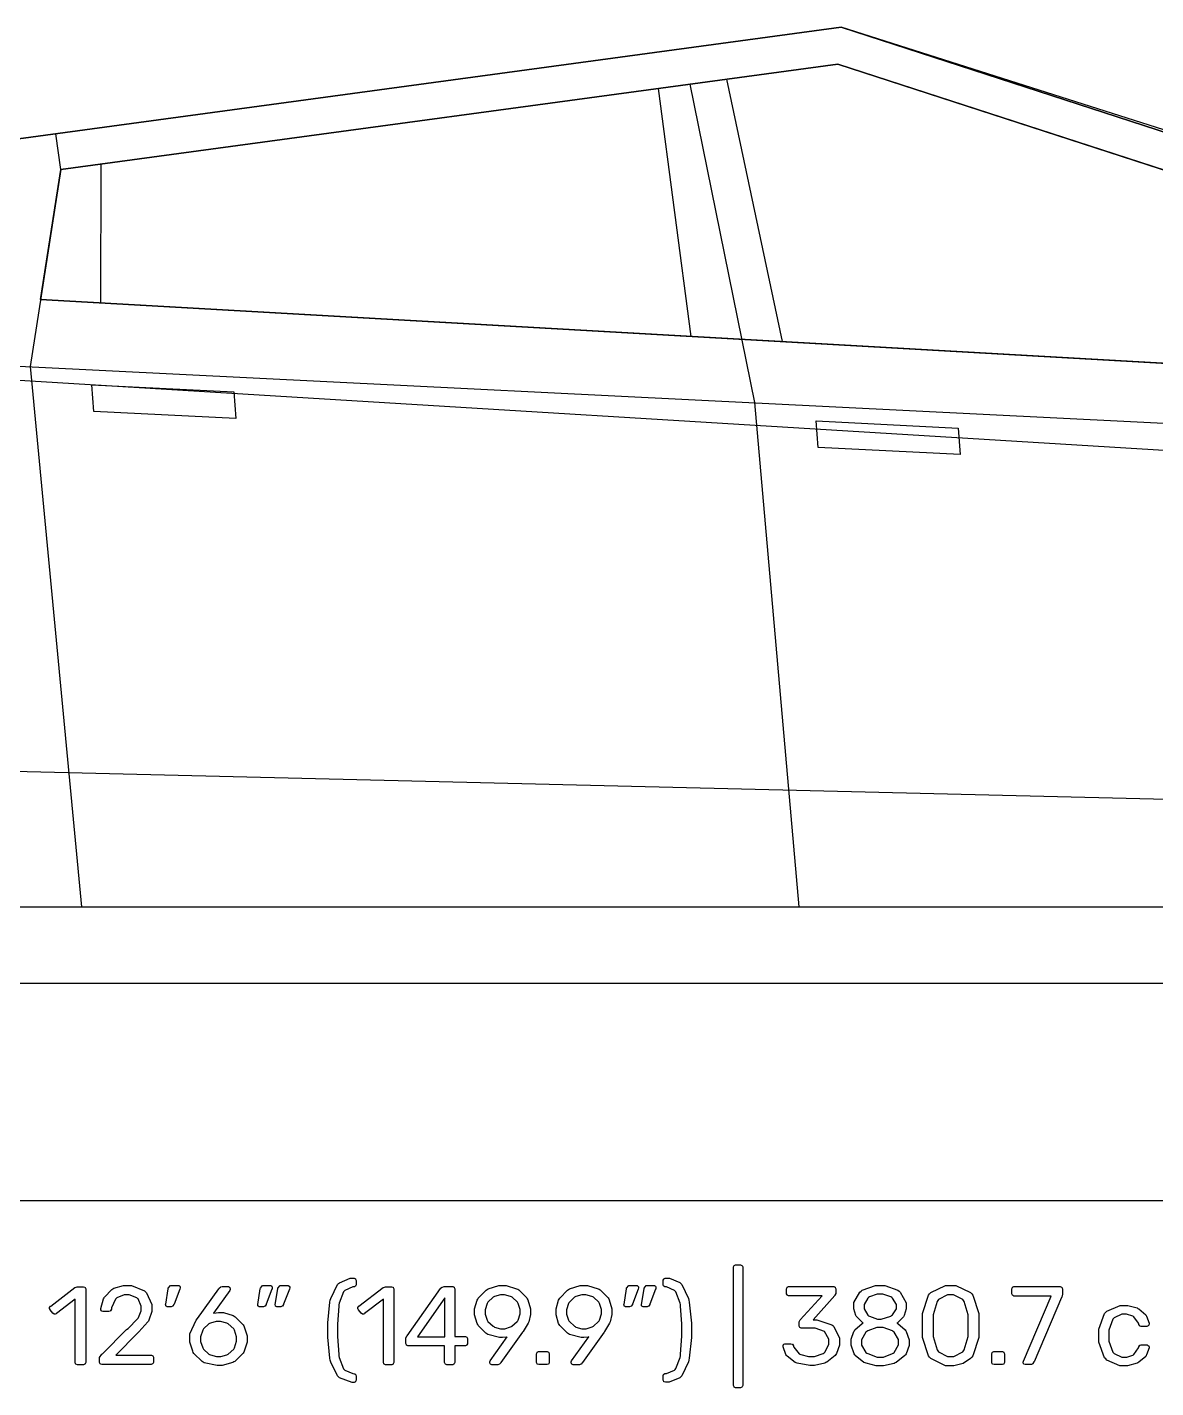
# Model space of a CAD drawing. Header units: millimetres. Extents: x 1207 to 16421, y -1609 to 10563.
# Drawn here: x 10348.3 to 10761, y 3162.3 to 3659.9 of the extents above; entities that cross this region are included whole.
import ezdxf

# ---------------------------------------------------------------- set-up
doc = ezdxf.new("R2010")
doc.units = ezdxf.units.MM
doc.layers.add('blueprint import', color=6, linetype='Continuous')
doc.layers.add('simplify body', color=3, linetype='Continuous')

msp = doc.modelspace()

# ---------------------------------------------------------------- linework, layer by layer
at = {"layer": 'blueprint import'}
for points in [[(10011.633, 3401.163), (9921.655, 3409.33), (9896.898, 3558.284), (10645.901, 3659.891), (11150.959, 3495.889)], [(11219.692, 3477.309), (11150.959, 3495.889), (11150.959, 3495.889), (10645.901, 3659.891), (9896.898, 3558.284)], [(10857.566, 3531.724), (11027.41, 3522.109), (10644.672, 3646.388), (10360.515, 3607.832)], [(10578.993, 3637.468), (10590.893, 3546.843)], [(10590.576, 3639.034), (10614.202, 3522.604), (10630.441, 3338.193)], [(10604.046, 3640.863), (10624.36, 3544.934)], [(10360.515, 3607.832), (10358.75, 3620.936)], [(10360.515, 3607.832), (10349.334, 3535.777)], [(10375.221, 3609.826), (10375.035, 3559.073)], [(9896.898, 3558.284), (11150.959, 3495.889)], [(10353.142, 3560.322), (10857.566, 3531.724)], [(10349.334, 3535.777), (10368.139, 3338.193)], [(10307.916, 3388.744), (10865.671, 3375.192)], [(10279.883, 3338.193), (10893.693, 3338.193)], [(10279.883, 3310.253), (10893.693, 3310.253)], [(10279.883, 3310.253), (10893.693, 3310.253)], [(9911.651, 3230.846), (11213.261, 3230.846)]]:
    msp.add_lwpolyline(points, dxfattribs=at)
for points in [[(10371.901, 3529.072), (10423.818, 3526.492), (10424.561, 3516.77), (10372.643, 3519.351), (10371.901, 3529.072)], [(10636.755, 3515.91), (10688.673, 3513.308), (10689.426, 3503.585), (10637.496, 3506.152), (10636.755, 3515.91)], [(10606.778, 3162.608), (10606.731, 3162.654), (10606.531, 3163.141), (10606.531, 3163.29), (10606.531, 3206.362), (10606.531, 3206.535), (10606.731, 3207.007), (10606.778, 3207.044), (10606.815, 3207.091), (10607.274, 3207.315), (10607.439, 3207.315), (10608.948, 3207.315), (10609.111, 3207.315), (10609.585, 3207.091), (10609.63, 3207.044), (10609.665, 3207.007), (10609.902, 3206.525), (10609.902, 3206.362), (10609.902, 3163.29), (10609.902, 3163.127), (10609.665, 3162.654), (10609.63, 3162.608), (10609.585, 3162.574), (10609.098, 3162.337), (10608.948, 3162.337), (10607.439, 3162.337), (10607.274, 3162.337), (10606.815, 3162.574), (10606.778, 3162.608)], [(10366.03, 3171.068), (10365.986, 3171.116), (10365.782, 3171.598), (10365.782, 3171.752), (10365.782, 3194.718), (10358.952, 3189.462), (10358.902, 3189.425), (10358.478, 3189.214), (10358.348, 3189.214), (10358.172, 3189.214), (10357.69, 3189.568), (10357.642, 3189.627), (10356.664, 3190.889), (10356.628, 3190.935), (10356.462, 3191.323), (10356.462, 3191.454), (10356.462, 3191.643), (10356.806, 3192.138), (10356.875, 3192.183), (10365.713, 3199.008), (10365.782, 3199.055), (10366.525, 3199.303), (10366.786, 3199.303), (10368.706, 3199.303), (10368.873, 3199.303), (10369.331, 3199.079), (10369.379, 3199.031), (10369.425, 3198.995), (10369.659, 3198.523), (10369.659, 3198.358), (10369.659, 3171.728), (10369.659, 3171.561), (10369.425, 3171.092), (10369.379, 3171.046), (10369.331, 3171.009), (10368.86, 3170.775), (10368.706, 3170.775), (10366.716, 3170.775), (10366.631, 3170.788), (10366.067, 3171.033), (10366.03, 3171.068)], [(10375.024, 3171.068), (10374.974, 3171.116), (10374.752, 3171.598), (10374.752, 3171.752), (10374.752, 3172.977), (10374.752, 3173.427), (10375.586, 3174.615), (10375.764, 3174.756), (10384.637, 3183.607), (10385.132, 3184.041), (10388.598, 3187.52), (10388.796, 3187.787), (10388.987, 3188.059), (10389.927, 3190.463), (10389.927, 3191.254), (10389.927, 3192.207), (10388.809, 3194.814), (10388.598, 3195.037), (10388.361, 3195.261), (10385.592, 3196.39), (10384.674, 3196.39), (10383.707, 3196.39), (10381.044, 3195.2), (10380.808, 3194.963), (10380.562, 3194.729), (10379.111, 3191.547), (10379.066, 3191.137), (10379.053, 3191.065), (10378.709, 3190.487), (10378.664, 3190.439), (10378.603, 3190.394), (10378.145, 3190.192), (10378.004, 3190.192), (10376.058, 3190.192), (10375.908, 3190.192), (10375.482, 3190.407), (10375.445, 3190.439), (10375.399, 3190.487), (10375.197, 3190.876), (10375.197, 3191.006), (10375.211, 3191.371), (10376.166, 3194.859), (10376.353, 3195.192), (10376.531, 3195.533), (10379.194, 3198.276), (10379.548, 3198.489), (10379.889, 3198.71), (10383.472, 3199.785), (10384.674, 3199.785), (10386.381, 3199.785), (10391.139, 3197.807), (10391.53, 3197.405), (10391.906, 3197.016), (10393.841, 3192.787), (10393.841, 3191.371), (10393.841, 3190.216), (10392.79, 3187.095), (10392.592, 3186.754), (10392.38, 3186.41), (10389.137, 3182.792), (10388.702, 3182.403), (10380.679, 3174.263), (10393.5, 3174.263), (10393.674, 3174.263), (10394.156, 3174.063), (10394.206, 3174.015), (10394.241, 3173.978), (10394.452, 3173.483), (10394.452, 3173.309), (10394.452, 3171.776), (10394.452, 3171.611), (10394.217, 3171.14), (10394.18, 3171.092), (10394.137, 3171.059), (10393.652, 3170.82), (10393.5, 3170.82), (10375.671, 3170.82), (10375.506, 3170.82), (10375.056, 3171.033), (10375.024, 3171.068)], [(10399.026, 3192.22), (10398.989, 3192.268), (10398.895, 3192.798), (10398.908, 3192.857), (10399.812, 3198.56), (10399.838, 3198.76), (10400.663, 3199.737), (10400.943, 3199.737), (10403.55, 3199.737), (10403.667, 3199.737), (10403.984, 3199.574), (10404.021, 3199.538), (10404.045, 3199.501), (10404.199, 3199.149), (10404.199, 3199.031), (10404.199, 3198.877), (10404.101, 3198.43), (10404.091, 3198.382), (10401.958, 3192.881), (10401.925, 3192.807), (10401.547, 3192.255), (10401.51, 3192.207), (10401.463, 3192.175), (10400.943, 3191.973), (10400.781, 3191.973), (10399.521, 3191.973), (10399.46, 3191.984), (10399.05, 3192.183), (10399.026, 3192.22)], [(10412.646, 3171.728), (10412.248, 3171.952), (10409.218, 3174.934), (10409.016, 3175.299), (10408.806, 3175.677), (10407.781, 3179.069), (10407.781, 3180.19), (10407.781, 3182.062), (10410.115, 3187.021), (10410.585, 3187.683), (10418.362, 3198.512), (10418.362, 3198.523), (10418.549, 3198.771), (10418.586, 3198.808), (10418.61, 3198.853), (10419.009, 3199.173), (10419.068, 3199.197), (10419.103, 3199.218), (10419.563, 3199.327), (10419.715, 3199.327), (10421.707, 3199.327), (10421.848, 3199.327), (10422.25, 3199.101), (10422.298, 3199.055), (10422.332, 3199.018), (10422.534, 3198.584), (10422.534, 3198.43), (10422.534, 3198.302), (10422.356, 3197.956), (10422.319, 3197.9), (10416.371, 3189.603), (10416.546, 3189.653), (10418.171, 3189.851), (10418.727, 3189.851), (10420.037, 3189.851), (10423.581, 3188.756), (10423.957, 3188.541), (10424.335, 3188.33), (10427.245, 3185.396), (10427.46, 3185.031), (10427.658, 3184.677), (10428.709, 3181.356), (10428.709, 3180.234), (10428.709, 3179.022), (10427.658, 3175.746), (10427.46, 3175.368), (10427.245, 3174.993), (10424.252, 3172), (10423.864, 3171.776), (10423.462, 3171.552), (10419.574, 3170.443), (10418.28, 3170.443), (10417.726, 3170.443), (10413.034, 3171.518), (10412.646, 3171.728)], [(10432.69, 3192.22), (10432.653, 3192.268), (10432.573, 3192.774), (10432.597, 3192.833), (10433.503, 3198.536), (10433.527, 3198.736), (10434.352, 3199.716), (10434.632, 3199.716), (10437.238, 3199.716), (10437.358, 3199.716), (10437.673, 3199.551), (10437.71, 3199.514), (10437.734, 3199.477), (10437.888, 3199.125), (10437.888, 3199.008), (10437.888, 3198.853), (10437.792, 3198.406), (10437.779, 3198.358), (10435.646, 3192.857), (10435.614, 3192.787), (10435.236, 3192.231), (10435.201, 3192.183), (10435.151, 3192.151), (10434.632, 3191.949), (10434.469, 3191.949), (10433.209, 3191.949), (10433.138, 3191.96), (10432.714, 3192.183), (10432.69, 3192.22)], [(10439.065, 3192.22), (10439.028, 3192.268), (10438.948, 3192.774), (10438.972, 3192.833), (10439.879, 3198.536), (10439.903, 3198.736), (10440.726, 3199.716), (10441.011, 3199.716), (10443.613, 3199.716), (10443.73, 3199.716), (10444.052, 3199.551), (10444.084, 3199.514), (10444.108, 3199.477), (10444.273, 3199.125), (10444.273, 3199.008), (10444.273, 3198.853), (10444.169, 3198.406), (10444.156, 3198.358), (10442.036, 3192.857), (10441.999, 3192.787), (10441.61, 3192.231), (10441.574, 3192.183), (10441.528, 3192.151), (10441.022, 3191.949), (10440.857, 3191.949), (10439.584, 3191.949), (10439.525, 3191.96), (10439.1, 3192.183), (10439.065, 3192.22)], [(10462.079, 3166.32), (10461.725, 3166.65), (10459.264, 3171.763), (10459.11, 3172.445), (10458.955, 3173.142), (10458.202, 3180.85), (10458.202, 3183.405), (10458.202, 3186.141), (10458.955, 3193.645), (10459.11, 3194.327), (10459.251, 3195.024), (10461.725, 3200.113), (10462.079, 3200.432), (10462.417, 3200.763), (10466.331, 3202.4), (10467.641, 3202.4), (10467.806, 3202.4), (10468.277, 3202.176), (10468.323, 3202.129), (10468.358, 3202.096), (10468.594, 3201.623), (10468.594, 3201.46), (10468.594, 3200.126), (10468.594, 3199.972), (10468.382, 3199.538), (10468.347, 3199.49), (10468.301, 3199.444), (10467.912, 3199.218), (10467.782, 3199.218), (10467.393, 3199.218), (10464.363, 3197.911), (10464.153, 3197.652), (10463.927, 3197.405), (10462.374, 3193.293), (10462.281, 3192.726), (10462.172, 3192.162), (10461.714, 3185.585), (10461.714, 3183.381), (10461.714, 3181.037), (10462.172, 3174.558), (10462.281, 3173.991), (10462.374, 3173.427), (10463.927, 3169.311), (10464.153, 3169.052), (10464.363, 3168.805), (10467.393, 3167.51), (10467.782, 3167.5), (10467.923, 3167.5), (10468.301, 3167.276), (10468.347, 3167.228), (10468.382, 3167.191), (10468.594, 3166.744), (10468.594, 3166.592), (10468.594, 3165.26), (10468.594, 3165.095), (10468.358, 3164.624), (10468.323, 3164.576), (10468.277, 3164.539), (10467.795, 3164.305), (10467.641, 3164.305), (10467.052, 3164.316), (10462.417, 3166.003), (10462.079, 3166.32)], [(10478.75, 3171.068), (10478.705, 3171.116), (10478.503, 3171.598), (10478.503, 3171.752), (10478.503, 3194.718), (10471.67, 3189.462), (10471.622, 3189.425), (10471.201, 3189.214), (10471.057, 3189.214), (10470.879, 3189.214), (10470.41, 3189.568), (10470.349, 3189.627), (10469.383, 3190.889), (10469.348, 3190.935), (10469.185, 3191.323), (10469.185, 3191.454), (10469.185, 3191.643), (10469.513, 3192.138), (10469.583, 3192.183), (10478.433, 3199.008), (10478.503, 3199.055), (10479.248, 3199.303), (10479.495, 3199.303), (10481.413, 3199.303), (10481.58, 3199.303), (10482.049, 3199.079), (10482.099, 3199.031), (10482.134, 3198.995), (10482.371, 3198.523), (10482.371, 3198.358), (10482.371, 3171.728), (10482.371, 3171.561), (10482.134, 3171.092), (10482.099, 3171.046), (10482.049, 3171.009), (10481.567, 3170.775), (10481.413, 3170.775), (10479.424, 3170.775), (10479.341, 3170.788), (10478.787, 3171.033), (10478.75, 3171.068)], [(10501.162, 3171.068), (10501.119, 3171.116), (10500.891, 3171.598), (10500.891, 3171.752), (10500.891, 3177.703), (10487.662, 3177.703), (10487.484, 3177.703), (10487.025, 3177.94), (10486.988, 3177.973), (10486.941, 3178.02), (10486.717, 3178.492), (10486.717, 3178.646), (10486.717, 3180.166), (10486.717, 3180.472), (10487.082, 3181.285), (10487.166, 3181.389), (10499.431, 3198.654), (10499.455, 3198.71), (10499.963, 3199.125), (10500.033, 3199.149), (10500.105, 3199.184), (10500.728, 3199.327), (10500.941, 3199.327), (10503.71, 3199.327), (10503.875, 3199.327), (10504.357, 3199.125), (10504.403, 3199.079), (10504.44, 3199.042), (10504.65, 3198.547), (10504.65, 3198.382), (10504.65, 3181.117), (10508.364, 3181.117), (10508.529, 3181.117), (10509.001, 3180.896), (10509.046, 3180.85), (10509.081, 3180.803), (10509.318, 3180.331), (10509.318, 3180.166), (10509.318, 3178.633), (10509.318, 3178.47), (10509.081, 3177.996), (10509.046, 3177.951), (10509.001, 3177.914), (10508.516, 3177.679), (10508.364, 3177.679), (10504.65, 3177.679), (10504.65, 3171.728), (10504.65, 3171.561), (10504.416, 3171.092), (10504.381, 3171.046), (10504.333, 3171.009), (10503.862, 3170.775), (10503.71, 3170.775), (10501.825, 3170.775), (10501.751, 3170.788), (10501.212, 3171.033), (10501.162, 3171.068)], [(10517.612, 3171.068), (10517.567, 3171.116), (10517.389, 3171.561), (10517.389, 3171.704), (10517.389, 3171.833), (10517.519, 3172.189), (10517.556, 3172.223), (10523.811, 3180.931), (10523.646, 3180.896), (10522.056, 3180.683), (10521.524, 3180.683), (10521.031, 3180.696), (10516.765, 3181.828), (10516.4, 3182.038), (10516.023, 3182.262), (10513.216, 3185.149), (10513.03, 3185.505), (10512.828, 3185.87), (10511.874, 3189.049), (10511.874, 3190.098), (10511.874, 3191.267), (10512.828, 3194.377), (10513.03, 3194.742), (10513.216, 3195.107), (10516.092, 3198.087), (10516.481, 3198.313), (10516.859, 3198.547), (10520.747, 3199.692), (10522.056, 3199.692), (10523.446, 3199.692), (10527.241, 3198.584), (10527.64, 3198.358), (10528.016, 3198.134), (10530.939, 3195.192), (10531.141, 3194.822), (10531.341, 3194.47), (10532.319, 3191.254), (10532.319, 3190.168), (10532.319, 3189.18), (10531.66, 3186.506), (10531.53, 3186.211), (10531.402, 3185.926), (10529.645, 3182.959), (10529.432, 3182.651), (10521.524, 3171.574), (10521.481, 3171.518), (10521.018, 3171.022), (10520.981, 3170.985), (10520.938, 3170.949), (10520.406, 3170.751), (10520.24, 3170.751), (10518.203, 3170.751), (10518.142, 3170.775), (10517.649, 3171.033), (10517.612, 3171.068)], [(10547.389, 3171.068), (10547.344, 3171.116), (10547.166, 3171.561), (10547.166, 3171.704), (10547.166, 3171.833), (10547.283, 3172.189), (10547.32, 3172.223), (10553.588, 3180.931), (10553.423, 3180.896), (10551.833, 3180.683), (10551.301, 3180.683), (10550.806, 3180.696), (10546.529, 3181.828), (10546.164, 3182.038), (10545.8, 3182.262), (10542.983, 3185.149), (10542.794, 3185.505), (10542.596, 3185.87), (10541.64, 3189.049), (10541.64, 3190.098), (10541.64, 3191.267), (10542.596, 3194.377), (10542.794, 3194.742), (10542.983, 3195.107), (10545.869, 3198.087), (10546.258, 3198.313), (10546.636, 3198.547), (10550.524, 3199.692), (10551.82, 3199.692), (10553.21, 3199.692), (10557.018, 3198.584), (10557.419, 3198.358), (10557.795, 3198.134), (10560.716, 3195.192), (10560.918, 3194.822), (10561.105, 3194.47), (10562.096, 3191.254), (10562.096, 3190.168), (10562.096, 3189.18), (10561.437, 3186.506), (10561.307, 3186.211), (10561.177, 3185.926), (10559.409, 3182.959), (10559.196, 3182.651), (10551.301, 3171.574), (10551.255, 3171.518), (10550.795, 3171.022), (10550.76, 3170.985), (10550.712, 3170.949), (10550.183, 3170.751), (10550.015, 3170.751), (10547.98, 3170.751), (10547.909, 3170.775), (10547.424, 3171.033), (10547.389, 3171.068)], [(10566.62, 3192.22), (10566.587, 3192.268), (10566.502, 3192.774), (10566.526, 3192.833), (10567.434, 3198.536), (10567.458, 3198.736), (10568.281, 3199.716), (10568.566, 3199.716), (10571.168, 3199.716), (10571.287, 3199.716), (10571.606, 3199.551), (10571.639, 3199.514), (10571.663, 3199.477), (10571.828, 3199.125), (10571.828, 3199.008), (10571.828, 3198.853), (10571.724, 3198.406), (10571.711, 3198.358), (10569.591, 3192.857), (10569.554, 3192.787), (10569.165, 3192.231), (10569.128, 3192.183), (10569.085, 3192.151), (10568.577, 3191.949), (10568.411, 3191.949), (10567.139, 3191.949), (10567.08, 3191.96), (10566.644, 3192.183), (10566.62, 3192.22)], [(10572.996, 3192.22), (10572.959, 3192.268), (10572.888, 3192.774), (10572.912, 3192.833), (10573.82, 3198.536), (10573.843, 3198.736), (10574.667, 3199.716), (10574.951, 3199.716), (10577.542, 3199.716), (10577.664, 3199.716), (10577.992, 3199.551), (10578.029, 3199.514), (10578.048, 3199.477), (10578.202, 3199.125), (10578.202, 3199.008), (10578.202, 3198.853), (10578.098, 3198.406), (10578.085, 3198.358), (10575.965, 3192.857), (10575.928, 3192.787), (10575.551, 3192.231), (10575.518, 3192.183), (10575.47, 3192.151), (10574.951, 3191.949), (10574.786, 3191.949), (10573.524, 3191.949), (10573.468, 3191.96), (10573.029, 3192.183), (10572.996, 3192.22)], [(10581.078, 3164.6), (10581.032, 3164.648), (10580.807, 3165.13), (10580.807, 3165.282), (10580.807, 3166.616), (10580.807, 3166.781), (10581.009, 3167.204), (10581.056, 3167.252), (10581.089, 3167.298), (10581.48, 3167.523), (10581.621, 3167.523), (10581.997, 3167.534), (10584.99, 3168.829), (10585.213, 3169.076), (10585.428, 3169.335), (10587.018, 3173.472), (10587.123, 3174.039), (10587.216, 3174.615), (10587.689, 3181.215), (10587.689, 3183.405), (10587.689, 3185.752), (10587.216, 3192.183), (10587.123, 3192.75), (10587.018, 3193.315), (10585.428, 3197.429), (10585.213, 3197.676), (10584.99, 3197.937), (10581.997, 3199.242), (10581.621, 3199.242), (10581.48, 3199.242), (10581.089, 3199.466), (10581.056, 3199.514), (10581.009, 3199.561), (10580.807, 3199.996), (10580.807, 3200.137), (10580.807, 3201.479), (10580.807, 3201.657), (10581.032, 3202.116), (10581.078, 3202.153), (10581.115, 3202.2), (10581.56, 3202.424), (10581.714, 3202.424), (10583.105, 3202.424), (10586.923, 3200.786), (10587.277, 3200.458), (10587.618, 3200.137), (10590.094, 3195.048), (10590.246, 3194.353), (10590.387, 3193.671), (10591.141, 3186), (10591.141, 3183.428), (10591.141, 3180.696), (10590.387, 3173.166), (10590.246, 3172.471), (10590.094, 3171.789), (10587.618, 3166.672), (10587.277, 3166.344), (10586.923, 3166.027), (10583.011, 3164.376), (10581.714, 3164.376), (10581.645, 3164.365), (10581.115, 3164.563), (10581.078, 3164.6)], [(10629.473, 3171.457), (10629.084, 3171.635), (10626.139, 3173.885), (10625.937, 3174.167), (10625.726, 3174.452), (10624.666, 3177.338), (10624.655, 3177.632), (10624.655, 3177.786), (10624.853, 3178.185), (10624.903, 3178.222), (10624.936, 3178.268), (10625.361, 3178.446), (10625.516, 3178.446), (10627.34, 3178.446), (10627.518, 3178.446), (10628.024, 3178.305), (10628.07, 3178.268), (10628.107, 3178.244), (10628.482, 3177.632), (10628.519, 3177.538), (10628.6, 3177.197), (10630.522, 3174.756), (10630.83, 3174.602), (10631.123, 3174.461), (10634.021, 3173.744), (10634.987, 3173.744), (10636.154, 3173.744), (10639.362, 3174.923), (10639.653, 3175.145), (10639.937, 3175.381), (10641.375, 3178.211), (10641.375, 3179.152), (10641.375, 3180.084), (10639.855, 3182.875), (10636.438, 3184.126), (10635.307, 3184.126), (10631.488, 3184.126), (10631.312, 3184.126), (10630.839, 3184.362), (10630.806, 3184.395), (10630.756, 3184.443), (10630.535, 3184.925), (10630.535, 3185.079), (10630.535, 3186.141), (10630.535, 3186.41), (10630.9, 3187.132), (10630.98, 3187.199), (10638.923, 3196.002), (10626.869, 3196.002), (10626.691, 3196.002), (10626.232, 3196.212), (10626.185, 3196.249), (10626.139, 3196.297), (10625.915, 3196.755), (10625.915, 3196.91), (10625.915, 3198.382), (10625.915, 3198.573), (10626.139, 3199.066), (10626.185, 3199.101), (10626.232, 3199.149), (10626.704, 3199.372), (10626.869, 3199.372), (10643.002, 3199.372), (10643.178, 3199.372), (10643.671, 3199.149), (10643.721, 3199.101), (10643.768, 3199.066), (10643.99, 3198.56), (10643.99, 3198.382), (10643.99, 3197.04), (10643.99, 3196.816), (10643.651, 3196.201), (10643.59, 3196.119), (10635.648, 3187.199), (10636.308, 3187.199), (10636.99, 3187.188), (10642.47, 3185.396), (10642.884, 3185.055), (10643.282, 3184.727), (10645.308, 3180.518), (10645.308, 3179.104), (10645.308, 3177.951), (10644.203, 3174.817), (10643.99, 3174.484), (10643.768, 3174.167), (10640.691, 3171.704), (10640.302, 3171.528), (10639.9, 3171.35), (10636.191, 3170.479), (10634.966, 3170.479), (10634.433, 3170.466), (10629.849, 3171.281), (10629.473, 3171.457)], [(10654.654, 3171.457), (10654.241, 3171.635), (10651.094, 3174.12), (10650.873, 3174.439), (10650.636, 3174.769), (10649.541, 3177.951), (10649.541, 3179.011), (10649.541, 3180.071), (10650.543, 3182.922), (10650.742, 3183.218), (10650.931, 3183.522), (10653.629, 3185.846), (10653.97, 3186), (10653.701, 3186.163), (10651.589, 3188.226), (10651.44, 3188.474), (10651.285, 3188.732), (10650.532, 3191.243), (10650.532, 3192.066), (10650.532, 3193.469), (10652.734, 3197.324), (10653.181, 3197.652), (10653.616, 3198.004), (10658.507, 3199.716), (10660.145, 3199.716), (10661.876, 3199.716), (10666.652, 3198.017), (10667.097, 3197.676), (10667.531, 3197.344), (10669.714, 3193.387), (10669.714, 3192.066), (10669.714, 3191.182), (10668.971, 3188.756), (10668.817, 3188.498), (10668.663, 3188.237), (10666.58, 3186.15), (10666.319, 3185.987), (10666.66, 3185.822), (10669.36, 3183.502), (10669.56, 3183.194), (10669.749, 3182.898), (10670.763, 3179.929), (10670.763, 3178.941), (10670.763, 3177.81), (10669.645, 3174.732), (10669.43, 3174.404), (10669.195, 3174.085), (10666.048, 3171.611), (10665.646, 3171.435), (10665.249, 3171.257), (10661.394, 3170.397), (10660.121, 3170.397), (10658.755, 3170.397), (10655.056, 3171.281), (10654.654, 3171.457)], [(10678.267, 3173.496), (10677.868, 3174.015), (10675.711, 3180.72), (10675.689, 3181.543), (10675.652, 3185.055), (10675.689, 3188.671), (10675.711, 3189.499), (10677.855, 3196.18), (10678.267, 3196.688), (10678.682, 3197.203), (10684.123, 3199.761), (10685.938, 3199.761), (10687.861, 3199.761), (10693.245, 3197.203), (10693.66, 3196.688), (10694.068, 3196.18), (10696.214, 3189.499), (10696.238, 3188.671), (10696.238, 3188.485), (10696.285, 3185.915), (10696.285, 3185.055), (10696.285, 3184.184), (10696.238, 3181.734), (10696.238, 3181.543), (10696.201, 3180.72), (10694.057, 3174.015), (10693.66, 3173.496), (10693.258, 3172.988), (10690.523, 3171.185), (10687.083, 3170.421), (10685.938, 3170.421), (10684.018, 3170.421), (10678.669, 3172.988), (10678.267, 3173.496)], [(10712.688, 3171.068), (10712.642, 3171.116), (10712.451, 3171.561), (10712.451, 3171.704), (10712.544, 3172.069), (10722.726, 3195.897), (10709.293, 3195.897), (10709.119, 3195.897), (10708.646, 3196.119), (10708.611, 3196.169), (10708.563, 3196.212), (10708.34, 3196.688), (10708.34, 3196.838), (10708.34, 3198.358), (10708.34, 3198.547), (10708.539, 3199.042), (10708.587, 3199.079), (10708.624, 3199.125), (10709.119, 3199.346), (10709.293, 3199.346), (10725.897, 3199.346), (10726.062, 3199.346), (10726.545, 3199.125), (10726.592, 3199.079), (10726.627, 3199.042), (10726.84, 3198.536), (10726.84, 3198.358), (10726.84, 3196.979), (10726.84, 3196.59), (10726.582, 3195.533), (10726.534, 3195.389), (10716.458, 3171.859), (10716.423, 3171.789), (10716.048, 3171.185), (10716.011, 3171.14), (10715.963, 3171.103), (10715.468, 3170.844), (10715.303, 3170.844), (10713.265, 3170.844), (10713.194, 3170.844), (10712.723, 3171.033), (10712.688, 3171.068)], [(10490.969, 3181.024), (10500.941, 3181.024), (10500.941, 3195.192), (10490.969, 3181.024)], [(10525.308, 3184.69), (10525.542, 3184.821), (10527.488, 3186.636), (10527.64, 3186.858), (10527.781, 3187.095), (10528.502, 3189.356), (10528.502, 3190.098), (10528.502, 3190.922), (10527.781, 3193.163), (10527.64, 3193.4), (10527.501, 3193.645), (10525.555, 3195.472), (10525.308, 3195.602), (10525.06, 3195.73), (10522.834, 3196.367), (10522.091, 3196.367), (10521.303, 3196.367), (10519.17, 3195.73), (10518.933, 3195.602), (10518.685, 3195.472), (10516.765, 3193.645), (10516.622, 3193.4), (10516.481, 3193.163), (10515.764, 3190.865), (10515.764, 3190.098), (10515.764, 3189.297), (10516.481, 3187.095), (10516.622, 3186.858), (10516.765, 3186.636), (10518.661, 3184.821), (10518.909, 3184.69), (10519.146, 3184.56), (10521.337, 3183.924), (10522.08, 3183.924), (10522.879, 3183.924), (10525.06, 3184.573), (10525.308, 3184.69)], [(10555.061, 3184.69), (10555.295, 3184.821), (10557.241, 3186.636), (10557.395, 3186.858), (10557.537, 3187.095), (10558.253, 3189.356), (10558.253, 3190.098), (10558.253, 3190.922), (10557.537, 3193.163), (10557.395, 3193.4), (10557.252, 3193.645), (10555.308, 3195.472), (10555.061, 3195.602), (10554.8, 3195.73), (10552.574, 3196.367), (10551.844, 3196.367), (10551.043, 3196.367), (10548.91, 3195.73), (10548.673, 3195.602), (10548.428, 3195.472), (10546.516, 3193.645), (10546.375, 3193.4), (10546.236, 3193.163), (10545.515, 3190.865), (10545.515, 3190.098), (10545.515, 3189.297), (10546.236, 3187.095), (10546.375, 3186.858), (10546.516, 3186.636), (10548.415, 3184.821), (10548.662, 3184.69), (10548.897, 3184.56), (10551.09, 3183.924), (10551.82, 3183.924), (10552.622, 3183.924), (10554.813, 3184.573), (10555.061, 3184.69)], [(10664.378, 3188.745), (10664.658, 3188.956), (10666.096, 3191.243), (10666.096, 3191.997), (10666.096, 3192.833), (10664.682, 3195.118), (10664.397, 3195.328), (10664.117, 3195.543), (10661.17, 3196.569), (10660.192, 3196.569), (10659.13, 3196.569), (10656.233, 3195.543), (10655.964, 3195.328), (10655.679, 3195.118), (10654.289, 3192.787), (10654.289, 3191.997), (10654.289, 3191.169), (10655.679, 3188.886), (10655.964, 3188.671), (10656.233, 3188.474), (10659.204, 3187.423), (10660.192, 3187.423), (10660.594, 3187.436), (10664.082, 3188.541), (10664.378, 3188.745)], [(10690.662, 3175.864), (10690.923, 3176.215), (10692.313, 3181.109), (10692.337, 3181.734), (10692.337, 3181.932), (10692.385, 3184.312), (10692.385, 3185.103), (10692.385, 3185.939), (10692.337, 3188.261), (10692.337, 3188.448), (10692.326, 3189.073), (10690.91, 3193.938), (10690.643, 3194.284), (10690.371, 3194.636), (10687.046, 3196.39), (10685.938, 3196.39), (10684.759, 3196.39), (10681.521, 3194.636), (10681.26, 3194.284), (10680.989, 3193.938), (10679.599, 3189.073), (10679.59, 3188.448), (10679.542, 3185.103), (10679.59, 3181.734), (10679.59, 3181.109), (10680.989, 3176.215), (10681.26, 3175.864), (10681.521, 3175.523), (10684.833, 3173.792), (10685.938, 3173.792), (10687.118, 3173.792), (10690.395, 3175.523), (10690.662, 3175.864)], [(10742.678, 3172.884), (10742.265, 3173.296), (10740.143, 3179.045), (10740.132, 3179.775), (10740.084, 3181.415), (10740.132, 3183.04), (10740.143, 3183.782), (10742.265, 3189.534), (10742.678, 3189.944), (10743.075, 3190.359), (10747.884, 3192.409), (10749.487, 3192.409), (10750.727, 3192.409), (10754.106, 3191.547), (10754.447, 3191.371), (10754.777, 3191.193), (10757.286, 3189.049), (10757.453, 3188.789), (10757.618, 3188.53), (10758.515, 3185.95), (10758.535, 3185.692), (10758.535, 3185.635), (10758.313, 3185.092), (10758.268, 3185.031), (10758.207, 3184.999), (10757.749, 3184.738), (10757.594, 3184.738), (10755.803, 3184.738), (10755.648, 3184.738), (10755.227, 3184.89), (10755.19, 3184.914), (10755.153, 3184.949), (10754.814, 3185.513), (10754.788, 3185.598), (10754.66, 3185.939), (10752.988, 3188.283), (10752.775, 3188.424), (10752.551, 3188.567), (10750.288, 3189.262), (10749.534, 3189.262), (10748.509, 3189.262), (10745.716, 3187.955), (10745.469, 3187.683), (10745.208, 3187.423), (10743.855, 3183.381), (10743.831, 3182.84), (10743.796, 3181.415), (10743.831, 3179.988), (10743.855, 3179.447), (10745.208, 3175.416), (10745.469, 3175.145), (10745.716, 3174.886), (10748.581, 3173.557), (10749.534, 3173.557), (10750.349, 3173.557), (10752.586, 3174.263), (10752.799, 3174.404), (10753.001, 3174.545), (10754.66, 3176.902), (10754.788, 3177.23), (10754.814, 3177.314), (10755.153, 3177.879), (10755.19, 3177.903), (10755.227, 3177.94), (10755.648, 3178.081), (10755.803, 3178.081), (10757.594, 3178.081), (10757.759, 3178.081), (10758.207, 3177.855), (10758.268, 3177.797), (10758.313, 3177.749), (10758.535, 3177.208), (10758.535, 3177.136), (10758.526, 3176.889), (10757.618, 3174.343), (10757.453, 3174.085), (10757.286, 3173.824), (10754.777, 3171.659), (10754.447, 3171.481), (10754.106, 3171.305), (10750.642, 3170.421), (10749.487, 3170.421), (10747.779, 3170.421), (10743.075, 3172.471), (10742.678, 3172.884)], [(10421.531, 3174.508), (10421.779, 3174.639), (10423.783, 3176.444), (10423.935, 3176.678), (10424.074, 3176.926), (10424.83, 3179.363), (10424.83, 3180.166), (10424.83, 3181.024), (10424.074, 3183.372), (10423.935, 3183.607), (10423.783, 3183.854), (10421.755, 3185.679), (10421.507, 3185.798), (10421.26, 3185.926), (10418.999, 3186.552), (10418.256, 3186.552), (10417.43, 3186.552), (10415.239, 3185.926), (10414.991, 3185.798), (10414.744, 3185.679), (10412.741, 3183.854), (10412.6, 3183.607), (10412.446, 3183.372), (10411.692, 3180.968), (10411.692, 3180.166), (10411.692, 3179.293), (10412.446, 3176.926), (10412.6, 3176.678), (10412.754, 3176.444), (10414.744, 3174.628), (10414.991, 3174.508), (10415.239, 3174.391), (10417.502, 3173.792), (10418.256, 3173.792), (10419.068, 3173.792), (10421.286, 3174.391), (10421.531, 3174.508)], [(10664.99, 3175.051), (10665.305, 3175.299), (10666.932, 3178.057), (10666.932, 3178.965), (10666.932, 3179.953), (10665.305, 3182.651), (10664.99, 3182.885), (10664.658, 3183.133), (10661.287, 3184.349), (10660.169, 3184.349), (10658.944, 3184.349), (10655.621, 3183.133), (10655.303, 3182.885), (10654.971, 3182.651), (10653.381, 3179.895), (10653.381, 3178.965), (10653.381, 3177.983), (10654.984, 3175.299), (10655.303, 3175.051), (10655.621, 3174.817), (10659.026, 3173.577), (10660.169, 3173.577), (10661.372, 3173.577), (10664.658, 3174.817), (10664.99, 3175.051)], [(10534.771, 3171.068), (10534.723, 3171.116), (10534.499, 3171.598), (10534.499, 3171.752), (10534.499, 3174.558), (10534.499, 3174.732), (10534.723, 3175.206), (10534.771, 3175.251), (10534.803, 3175.312), (10535.277, 3175.547), (10535.44, 3175.547), (10538.246, 3175.547), (10538.411, 3175.547), (10538.882, 3175.312), (10538.93, 3175.251), (10538.965, 3175.206), (10539.201, 3174.721), (10539.201, 3174.558), (10539.201, 3171.752), (10539.201, 3171.587), (10538.965, 3171.116), (10538.93, 3171.068), (10538.882, 3171.033), (10538.4, 3170.799), (10538.246, 3170.799), (10535.44, 3170.799), (10535.37, 3170.807), (10534.803, 3171.033), (10534.771, 3171.068)], [(10701.233, 3171.068), (10701.187, 3171.116), (10700.964, 3171.598), (10700.964, 3171.752), (10700.964, 3174.558), (10700.964, 3174.732), (10701.187, 3175.206), (10701.233, 3175.251), (10701.27, 3175.312), (10701.752, 3175.547), (10701.917, 3175.547), (10704.723, 3175.547), (10704.886, 3175.547), (10705.347, 3175.312), (10705.392, 3175.251), (10705.442, 3175.206), (10705.664, 3174.721), (10705.664, 3174.558), (10705.664, 3171.752), (10705.664, 3171.587), (10705.442, 3171.116), (10705.392, 3171.068), (10705.347, 3171.033), (10704.873, 3170.799), (10704.723, 3170.799), (10701.917, 3170.799), (10701.846, 3170.807), (10701.27, 3171.033), (10701.233, 3171.068)]]:
    msp.add_lwpolyline(points, close=True, dxfattribs=at)
at = {"layer": 'simplify body'}
for p, q in [((10645.901, 3659.891), (9896.898, 3558.284)), ((11219.692, 3477.309), (10645.901, 3659.891)), ((10360.515, 3607.832), (10644.672, 3646.388)), ((10644.672, 3646.388), (11027.41, 3522.109)), ((10353.143, 3560.322), (10360.515, 3607.832)), ((9896.898, 3558.284), (11219.692, 3477.309)), ((11027.41, 3522.109), (10353.143, 3560.322)), ((10279.883, 3310.253), (10893.693, 3310.253))]:
    msp.add_line(p, q, dxfattribs=at)

doc.saveas('drawing.dxf')
